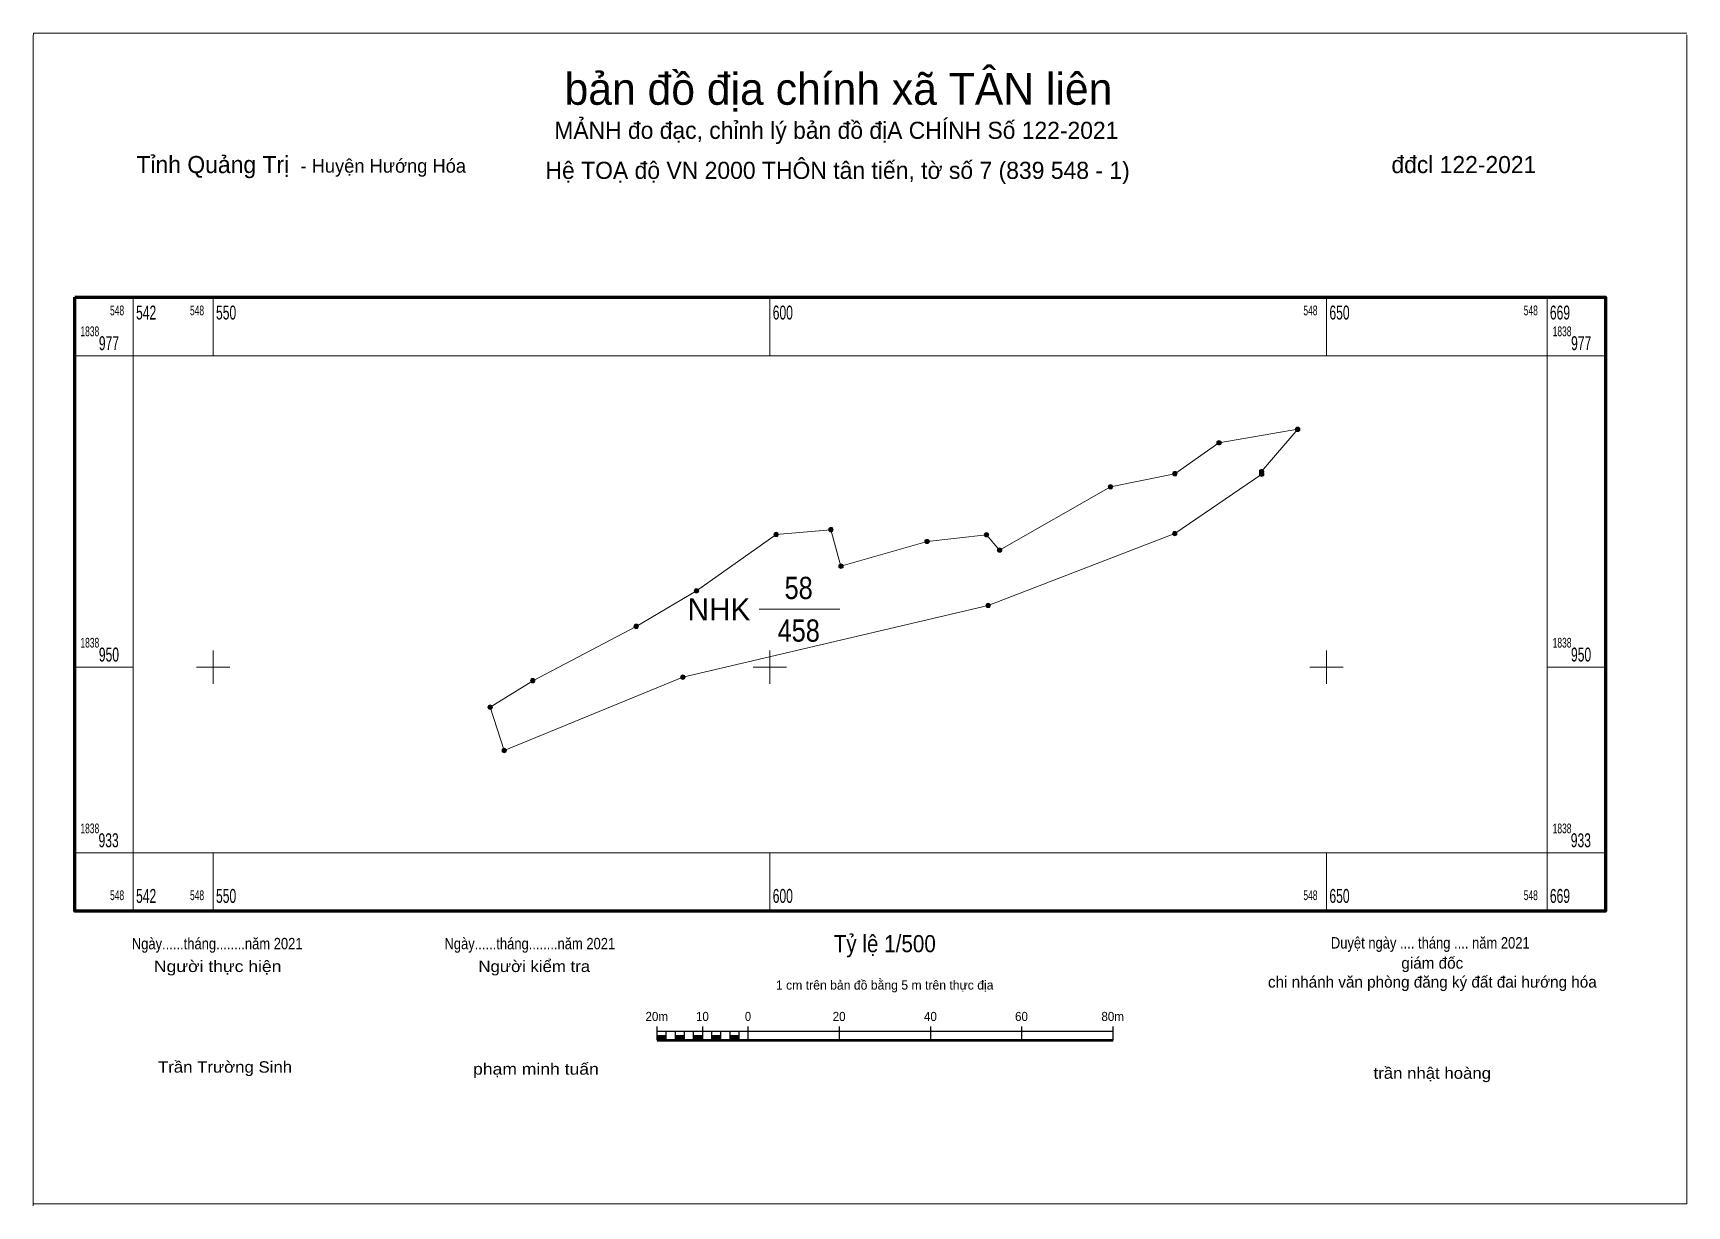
# Model space of a CAD drawing. Header units: metres. Extents: x 548534 to 548682, y 1838902 to 1839007.
import ezdxf
from ezdxf.enums import TextEntityAlignment as Align

# ---------------------------------------------------------------- set-up
doc = ezdxf.new("R2010")
doc.units = ezdxf.units.M
doc.header["$LTSCALE"] = 0.41
for name, color, linetype, lineweight in [('1', 7, 'Continuous', 13), ('10', 7, 'Continuous', 13), ('11', 7, 'Continuous', 13), ('13', 7, 'Continuous', 13), ('2', 7, 'Continuous', 25), ('63', 7, 'Continuous', 13)]:
    doc.layers.add(name, color=color, linetype=linetype, lineweight=lineweight)
doc.layers.add('4', color=7, linetype='Continuous')

msp = doc.modelspace()

# ---------------------------------------------------------------- hatches: boundary and pattern name
at = {"layer": '1'}
for points in [[(548647.6, 1838971.36, 1), (548647.2, 1838971.36, 1)], [(548647.6, 1838971.36, 1), (548647.2, 1838971.36, 1)], [(548640.53, 1838970.15, 1), (548640.13, 1838970.15, 1)], [(548640.53, 1838970.15, 1), (548640.13, 1838970.15, 1)], [(548636.57, 1838967.37, 1), (548636.17, 1838967.37, 1)], [(548636.57, 1838967.37, 1), (548636.17, 1838967.37, 1)], [(548644.36, 1838967.57, 1), (548643.96, 1838967.57, 1)], [(548644.36, 1838967.57, 1), (548643.96, 1838967.57, 1)], [(548644.37, 1838967.33, 1), (548643.97, 1838967.33, 1)], [(548644.37, 1838967.33, 1), (548643.97, 1838967.33, 1)], [(548630.79, 1838966.2, 1), (548630.39, 1838966.2, 1)], [(548630.79, 1838966.2, 1), (548630.39, 1838966.2, 1)], [(548605.68, 1838962.34, 1), (548605.28, 1838962.34, 1)], [(548605.68, 1838962.34, 1), (548605.28, 1838962.34, 1)], [(548600.76, 1838961.92, 1), (548600.36, 1838961.92, 1)], [(548600.76, 1838961.92, 1), (548600.36, 1838961.92, 1)], [(548614.31, 1838961.29, 1), (548613.91, 1838961.29, 1)], [(548614.31, 1838961.29, 1), (548613.91, 1838961.29, 1)], [(548619.65, 1838961.89, 1), (548619.25, 1838961.89, 1)], [(548619.65, 1838961.89, 1), (548619.25, 1838961.89, 1)], [(548636.56, 1838961.99, 1), (548636.16, 1838961.99, 1)], [(548636.56, 1838961.99, 1), (548636.16, 1838961.99, 1)], [(548620.83, 1838960.51, 1), (548620.43, 1838960.51, 1)], [(548620.83, 1838960.51, 1), (548620.43, 1838960.51, 1)], [(548606.58, 1838959.06, 1), (548606.18, 1838959.06, 1)], [(548606.58, 1838959.06, 1), (548606.18, 1838959.06, 1)], [(548593.6, 1838956.84, 1), (548593.2, 1838956.84, 1)], [(548593.6, 1838956.84, 1), (548593.2, 1838956.84, 1)], [(548619.8, 1838955.54, 1), (548619.4, 1838955.54, 1)], [(548619.8, 1838955.54, 1), (548619.4, 1838955.54, 1)], [(548588.19, 1838953.66, 1), (548587.79, 1838953.66, 1)], [(548588.19, 1838953.66, 1), (548587.79, 1838953.66, 1)], [(548578.9, 1838948.78, 1), (548578.5, 1838948.78, 1)], [(548578.9, 1838948.78, 1), (548578.5, 1838948.78, 1)], [(548592.38, 1838949.09, 1), (548591.98, 1838949.09, 1)], [(548592.38, 1838949.09, 1), (548591.98, 1838949.09, 1)], [(548575.07, 1838946.4, 1), (548574.67, 1838946.4, 1)], [(548575.07, 1838946.4, 1), (548574.67, 1838946.4, 1)], [(548576.34, 1838942.51, 1), (548575.94, 1838942.51, 1)], [(548576.34, 1838942.51, 1), (548575.94, 1838942.51, 1)]]:
    msp.add_hatch(color=256, dxfattribs=at).paths.add_polyline_path(points)
at = {"layer": '2'}
for points in [[(548589.87, 1838916.49), (548590.69, 1838916.49), (548590.69, 1838916.9), (548589.87, 1838916.9)], [(548591.51, 1838916.49), (548592.33, 1838916.49), (548592.33, 1838916.9), (548591.51, 1838916.9)], [(548593.15, 1838916.49), (548593.97, 1838916.49), (548593.97, 1838916.9), (548593.15, 1838916.9)], [(548594.79, 1838916.49), (548595.6, 1838916.49), (548595.6, 1838916.9), (548594.79, 1838916.9)], [(548596.42, 1838916.49), (548597.24, 1838916.49), (548597.24, 1838916.9), (548596.42, 1838916.9)]]:
    msp.add_hatch(color=256, dxfattribs=at).paths.add_polyline_path(points)

# ---------------------------------------------------------------- linework, layer by layer
at = {"layer": '1'}
for centre in [(548647.4, 1838971.36), (548647.4, 1838971.36), (548640.33, 1838970.15), (548640.33, 1838970.15), (548636.37, 1838967.37), (548636.37, 1838967.37), (548644.16, 1838967.57), (548644.16, 1838967.57), (548644.17, 1838967.33), (548644.17, 1838967.33), (548630.59, 1838966.2), (548630.59, 1838966.2), (548605.48, 1838962.34), (548605.48, 1838962.34), (548600.56, 1838961.92), (548600.56, 1838961.92), (548614.11, 1838961.29), (548614.11, 1838961.29), (548619.45, 1838961.89), (548619.45, 1838961.89), (548636.36, 1838961.99), (548636.36, 1838961.99), (548620.63, 1838960.51), (548620.63, 1838960.51), (548606.38, 1838959.06), (548606.38, 1838959.06), (548593.4, 1838956.84), (548593.4, 1838956.84), (548619.6, 1838955.54), (548619.6, 1838955.54), (548587.99, 1838953.66), (548587.99, 1838953.66), (548578.7, 1838948.78), (548578.7, 1838948.78), (548592.18, 1838949.09), (548592.18, 1838949.09), (548574.87, 1838946.4), (548574.87, 1838946.4), (548576.14, 1838942.51), (548576.14, 1838942.51)]:
    msp.add_circle(centre, 0.2, dxfattribs=at)
at = {"layer": '10'}
msp.add_lwpolyline([(548640.33, 1838970.15), (548647.4, 1838971.36), (548644.16, 1838967.57), (548644.17, 1838967.33), (548636.36, 1838961.99), (548619.6, 1838955.54), (548592.18, 1838949.09), (548576.14, 1838942.51), (548574.87, 1838946.4), (548578.7, 1838948.78), (548587.99, 1838953.66), (548593.4, 1838956.84), (548600.56, 1838961.92), (548605.48, 1838962.34), (548606.38, 1838959.06), (548614.11, 1838961.29), (548619.45, 1838961.89), (548620.63, 1838960.51), (548630.59, 1838966.2), (548636.37, 1838967.37)], close=True, dxfattribs=at)
at = {"layer": '11'}
for p, q in [((548533.86, 1839006.95), (548682.36, 1839006.95)), ((548682.36, 1839006.79), (548682.36, 1838901.79)), ((548682.36, 1838901.78), (548533.86, 1838901.78))]:
    msp.add_line(p, q, dxfattribs=at)
msp.add_lwpolyline([(548533.82, 1838901.6), (548533.82, 1839006.6), (548533.86, 1839006.95)], dxfattribs=at)
at = {"layer": '13'}
msp.add_line((548599.02, 1838955.19), (548606.29, 1838955.19), dxfattribs=at)
at = {"layer": '2'}
for p, q in [((548589.87, 1838916.49), (548589.87, 1838917.72)), ((548589.87, 1838917.31), (548630.82, 1838917.31)), ((548590.69, 1838916.49), (548590.69, 1838917.31)), ((548591.51, 1838916.49), (548591.51, 1838917.31)), ((548592.33, 1838916.49), (548592.33, 1838917.31)), ((548593.15, 1838916.49), (548593.15, 1838917.31)), ((548593.97, 1838916.49), (548593.97, 1838917.72)), ((548594.79, 1838916.49), (548594.79, 1838917.31)), ((548595.6, 1838916.49), (548595.6, 1838917.31)), ((548596.42, 1838916.49), (548596.42, 1838917.31)), ((548597.24, 1838916.49), (548597.24, 1838917.31)), ((548598.06, 1838916.49), (548598.06, 1838917.72)), ((548606.25, 1838916.49), (548606.25, 1838917.72)), ((548614.44, 1838916.49), (548614.44, 1838917.72)), ((548622.63, 1838916.49), (548622.63, 1838917.72)), ((548630.82, 1838916.49), (548630.82, 1838917.72))]:
    msp.add_line(p, q, dxfattribs=at)
at = {"layer": '2', "lineweight": 53}
msp.add_line((548589.87, 1838916.49), (548630.82, 1838916.49), dxfattribs=at)
at = {"layer": '2', "lineweight": 13}
for points in [[(548589.87, 1838916.49), (548590.69, 1838916.49), (548590.69, 1838916.9), (548589.87, 1838916.9)], [(548591.51, 1838916.49), (548592.33, 1838916.49), (548592.33, 1838916.9), (548591.51, 1838916.9)], [(548593.15, 1838916.49), (548593.97, 1838916.49), (548593.97, 1838916.9), (548593.15, 1838916.9)], [(548594.79, 1838916.49), (548595.6, 1838916.49), (548595.6, 1838916.9), (548594.79, 1838916.9)], [(548596.42, 1838916.49), (548597.24, 1838916.49), (548597.24, 1838916.9), (548596.42, 1838916.9)]]:
    msp.add_lwpolyline(points, close=True, dxfattribs=at)
at = {"layer": '63'}
for p, q in [((548542.82, 1838977.97), (548542.82, 1838983.22)), ((548550, 1838977.97), (548550, 1838983.22)), ((548600, 1838977.97), (548600, 1838983.22)), ((548650, 1838977.97), (548650, 1838983.22)), ((548669.8, 1838977.97), (548669.8, 1838983.22)), ((548542.82, 1838977.97), (548537.57, 1838977.97)), ((548669.8, 1838977.97), (548675.05, 1838977.97)), ((548550, 1838948.5), (548550, 1838951.5)), ((548600, 1838948.5), (548600, 1838951.5)), ((548650, 1838948.5), (548650, 1838951.5)), ((548542.82, 1838950), (548537.57, 1838950)), ((548548.5, 1838950), (548551.5, 1838950)), ((548598.5, 1838950), (548601.5, 1838950)), ((548648.5, 1838950), (548651.5, 1838950)), ((548669.8, 1838950), (548675.05, 1838950)), ((548542.82, 1838933.32), (548537.57, 1838933.32)), ((548542.82, 1838933.32), (548542.82, 1838928.07)), ((548550, 1838933.32), (548550, 1838928.07)), ((548600, 1838933.32), (548600, 1838928.07)), ((548650, 1838933.32), (548650, 1838928.07)), ((548669.8, 1838933.32), (548669.8, 1838928.07)), ((548669.8, 1838933.32), (548675.05, 1838933.32))]:
    msp.add_line(p, q, dxfattribs=at)
at = {"layer": '63', "lineweight": 70}
msp.add_lwpolyline([(548537.57, 1838983.22), (548675.05, 1838983.22), (548675.05, 1838928.07), (548537.57, 1838928.07)], close=True, dxfattribs=at)
at = {"layer": '63'}
msp.add_lwpolyline([(548542.82, 1838977.97), (548669.8, 1838977.97), (548669.8, 1838933.32), (548542.82, 1838933.32)], close=True, dxfattribs=at)

# ---------------------------------------------------------------- texts
at = {"layer": '13', "width": 0.85}
msp.add_text('58', height=2, dxfattribs=at).set_placement((548602.58, 1838956.11), align=Align.CENTER)
at = {"layer": '2'}
for s, height, p in [('bản đồ địa chính xã TÂN liên', 2.865, (548606.155, 1839000.51)), ('MẢNH đo đạc, chỉnh lý bản đồ địA CHÍNH Số 122-2021', 1.535, (548605.965, 1838997.45)), ('Hệ TOẠ độ VN 2000 THÔN tân tiến, tờ số 7 (839 548 - 1)', 1.539, (548606.08, 1838993.85)), ('giám đốc', 1.024, (548659.49, 1838922.91)), ('chi nhánh văn phòng đăng ký đất đai hướng hóa', 1.024, (548659.495, 1838921.21)), ('1 cm trên bản đồ bằng 5 m trên thực địa', 0.8188, (548610.31, 1838921.03))]:
    msp.add_text(s, height=height, dxfattribs=at).set_placement(p, align=Align.CENTER)
for s, height, p in [('Tỉnh Quảng Trị ', 1.539, (548543.1, 1838994.37)), ('- Huyện Hướng Hóa', 1.228, (548557.84, 1838994.41))]:
    msp.add_text(s, height=height, dxfattribs=at).set_placement(p)
for s, height, p in [(' đđcl 122-2021', 1.535, (548668.83, 1838994.37)), ('NHK', 2, (548598.25, 1838954.19))]:
    msp.add_text(s, height=height, dxfattribs=at).set_placement(p, align=Align.RIGHT)
for s, height, width, p in [('Ngày......tháng........năm 2021', 1.024, 0.85, (548550.355, 1838924.65)), ('Ngày......tháng........năm 2021', 1.024, 0.85, (548578.435, 1838924.65)), ('Tỷ lệ 1/500', 1.54, 0.9, (548610.315, 1838924.39)), ('Duyệt ngày .... tháng .... năm 2021', 1.024, 0.85, (548659.31, 1838924.72)), ('Người kiểm tra', 1.024, 1.1, (548578.835, 1838922.61)), ('Người thực hiện', 1.024, 1.15, (548550.4, 1838922.61)), ('20m', 0.8188, 0.95, (548589.835, 1838918.21)), ('10', 0.8188, 0.95, (548593.935, 1838918.21)), ('0', 0.819, 0.9, (548598.03, 1838918.21)), ('20', 0.8188, 0.95, (548606.215, 1838918.21)), ('40', 0.8188, 0.95, (548614.415, 1838918.21)), ('60', 0.8188, 0.95, (548622.595, 1838918.21)), ('80m', 0.8188, 0.95, (548630.785, 1838918.21)), ('Trần Trường Sinh', 1.024, 1.1, (548551.06, 1838913.57)), ('phạm minh tuấn', 1.024, 1.15, (548578.985, 1838913.39)), ('trần nhật hoàng', 1.024, 1.1, (548659.49, 1838913.02))]:
    msp.add_text(s, height=height, dxfattribs=dict(at, width=width)).set_placement(p, align=Align.CENTER)
at = {"layer": '4', "width": 0.85}
msp.add_text('458', height=2, dxfattribs=at).set_placement((548602.585, 1838952.28), align=Align.CENTER)
at = {"layer": '63', "width": 0.65}
for s, height, p in [('548', 0.875, (548542, 1838981.6)), ('548', 0.875, (548549.18, 1838981.6)), ('548', 0.875, (548649.18, 1838981.6)), ('548', 0.875, (548668.97, 1838981.6)), ('977', 1.25, (548541.54, 1838978.47)), ('977', 1.25, (548673.77, 1838978.47)), ('950', 1.25, (548541.54, 1838950.5)), ('950', 1.25, (548673.76, 1838950.5)), ('933', 1.25, (548541.51, 1838933.82)), ('933', 1.25, (548673.74, 1838933.82)), ('548', 0.875, (548542, 1838929.07)), ('548', 0.875, (548549.18, 1838929.07)), ('548', 0.875, (548649.18, 1838929.07)), ('548', 0.875, (548668.97, 1838929.07))]:
    msp.add_text(s, height=height, dxfattribs=at).set_placement(p, align=Align.RIGHT)
for s, height, p in [('542', 1.25, (548543.07, 1838981.22)), ('550', 1.25, (548550.25, 1838981.22)), ('600', 1.25, (548600.25, 1838981.22)), ('650', 1.25, (548650.25, 1838981.22)), ('669', 1.25, (548670.05, 1838981.22)), ('1838', 0.875, (548538.07, 1838979.72)), ('1838', 0.875, (548670.3, 1838979.72)), ('1838', 0.875, (548538.07, 1838951.75)), ('1838', 0.875, (548670.3, 1838951.75)), ('1838', 0.875, (548538.07, 1838935.07)), ('1838', 0.875, (548670.3, 1838935.07)), ('542', 1.25, (548543.07, 1838928.82)), ('550', 1.25, (548550.25, 1838928.82)), ('600', 1.25, (548600.25, 1838928.82)), ('650', 1.25, (548650.25, 1838928.82)), ('669', 1.25, (548670.05, 1838928.82))]:
    msp.add_text(s, height=height, dxfattribs=at).set_placement(p)

doc.saveas('drawing.dxf')
